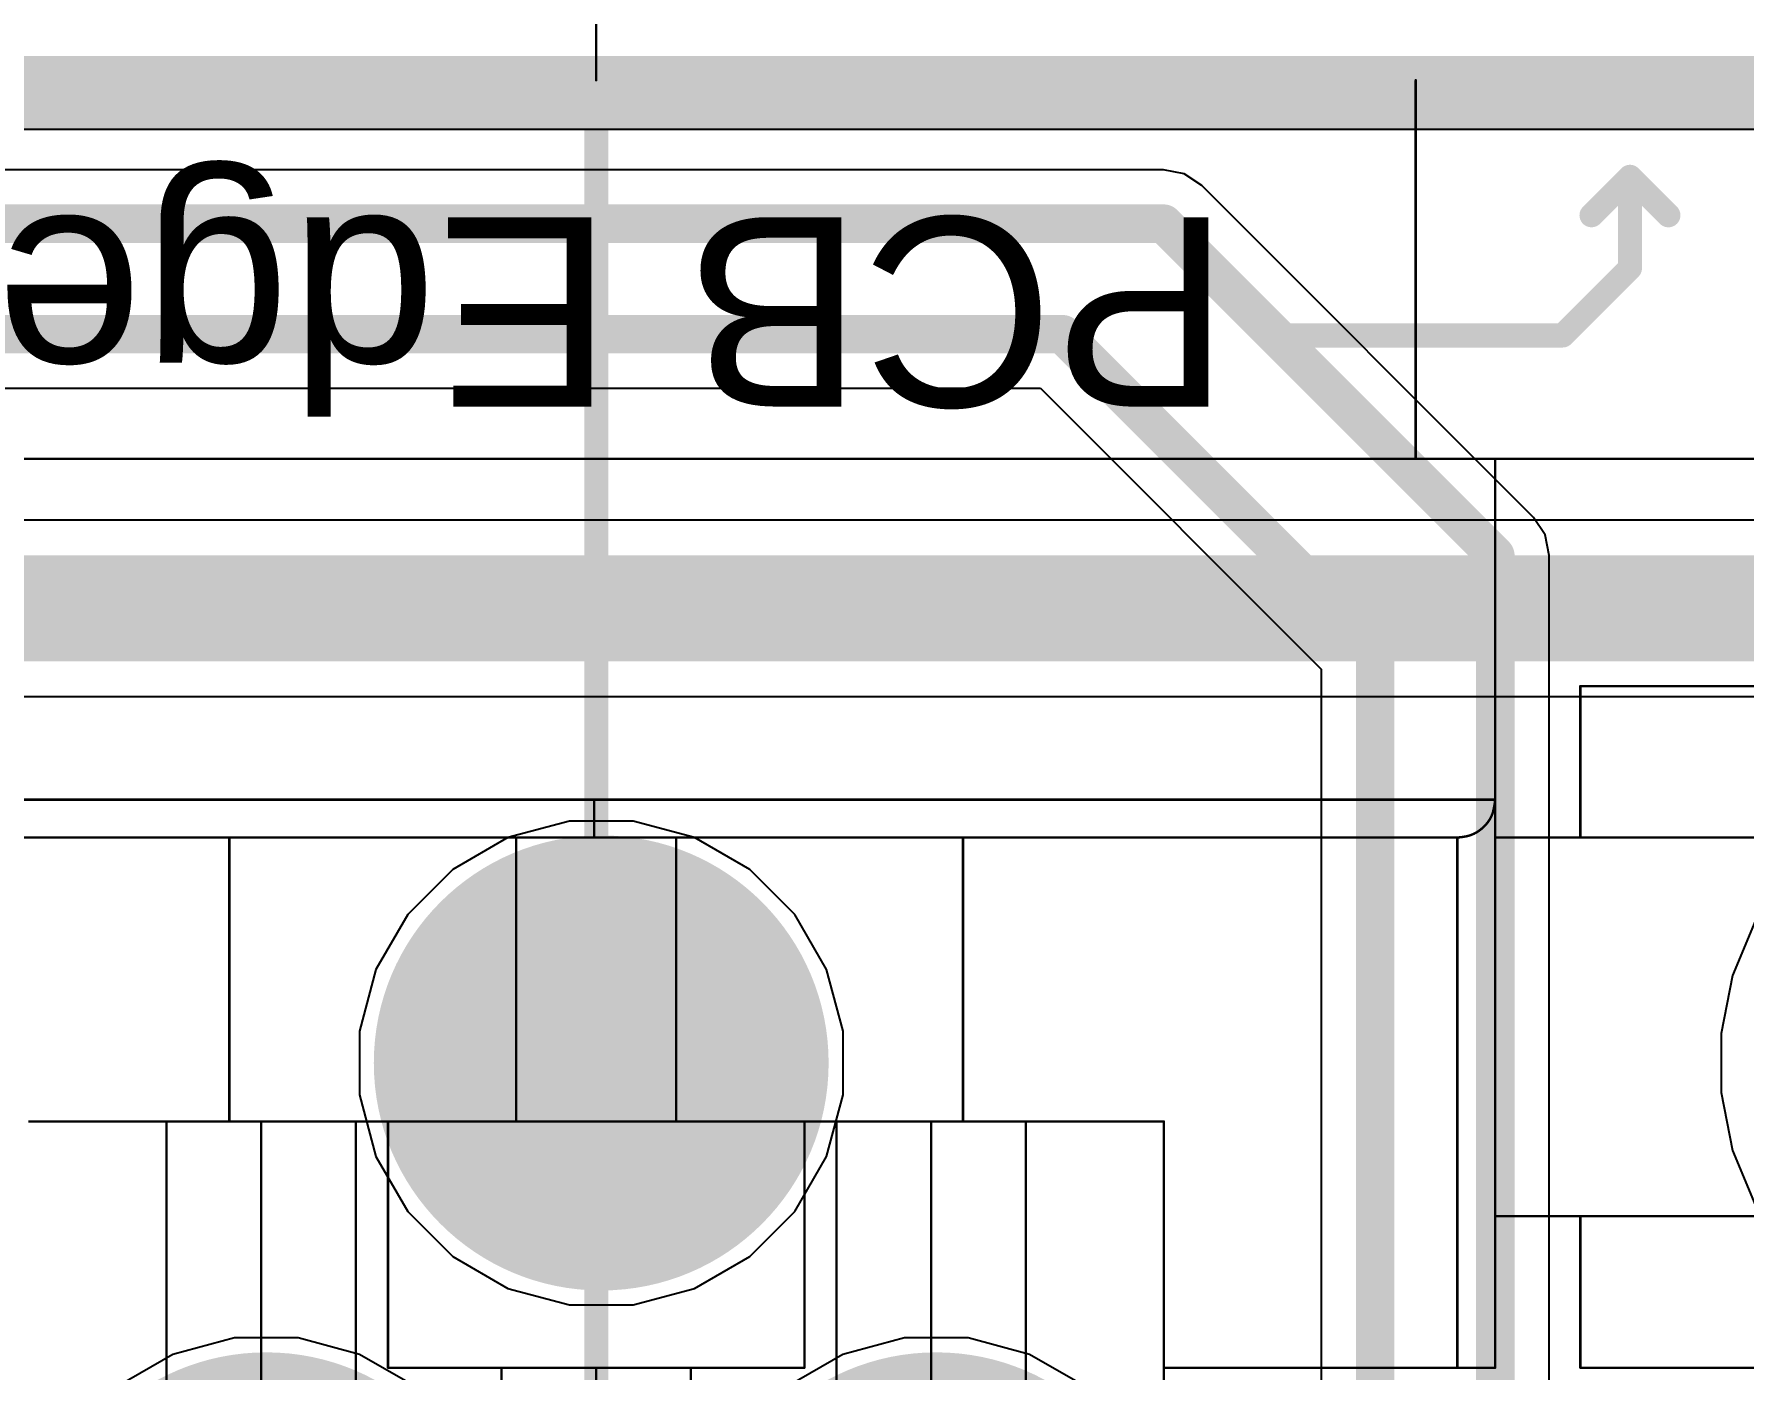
# Model space of a CAD drawing. Header units: inches. Extents: x 90 to 149.8, y 48.7 to 115.2.
# Drawn here: x 115.47 to 124.5, y 92.02 to 99.07 of the extents above; entities that cross this region are included whole.
import ezdxf

# ---------------------------------------------------------------- set-up
doc = ezdxf.new("R2010")
doc.units = ezdxf.units.IN
for name, color, linetype in [('Board_Outline', 56, 'Continuous'), ('Bottom Layer', 5, 'Continuous'), ('Bottom Solder', 6, 'Continuous'), ('Layer 1', 16, 'Continuous'), ('Layer 2', 76, 'Continuous'), ('Mechanical 2', 216, 'Continuous'), ('Multi-Layer', 9, 'Continuous'), ('Pad Holes', 156, 'Continuous'), ('Top Layer', 1, 'Continuous'), ('Top Overlay', 2, 'Continuous'), ('Top Solder', 216, 'Continuous')]:
    doc.layers.add(name, color=color, linetype=linetype)
doc.styles.add('Arial', font='', dxfattribs={"height": 0.2})
doc.styles.get('Arial').set_extended_font_data('Arial')

msp = doc.modelspace()

# ---------------------------------------------------------------- hatches: boundary and pattern name
at = {"layer": 'Bottom Layer'}
h = msp.add_hatch(color=5, dxfattribs=at)
edge = h.paths.add_edge_path()
edge.add_arc((118.4656, 93.6366), 1.1, 0, 360)
at = {"layer": 'Bottom Solder'}
h = msp.add_hatch(color=6, dxfattribs=at)
edge = h.paths.add_edge_path()
edge.add_arc((118.4656, 93.6366), 1.2016, 0, 360)
h = msp.add_hatch(color=6, dxfattribs=at)
edge = h.paths.add_edge_path()
edge.add_arc((116.6956, 90.9066), 1.2016, 0, 360)
h = msp.add_hatch(color=6, dxfattribs=at)
edge = h.paths.add_edge_path()
edge.add_arc((120.2356, 90.9066), 1.2016, 0, 360)
at = {"layer": 'Layer 1'}
h = msp.add_hatch(color=16, dxfattribs=at)
edge = h.paths.add_edge_path()
edge.add_arc((118.4656, 93.6366), 1.1, 0, 360)
at = {"layer": 'Layer 2'}
h = msp.add_hatch(color=76, dxfattribs=at)
edge = h.paths.add_edge_path()
edge.add_arc((118.4656, 93.6366), 1.1, 0, 360)
at = {"layer": 'Multi-Layer'}
h = msp.add_hatch(color=9, dxfattribs=at)
edge = h.paths.add_edge_path()
edge.add_arc((118.4656, 93.6366), 1.1, 0, 360)
at = {"layer": 'Pad Holes'}
h = msp.add_hatch(color=7, dxfattribs=at)
edge = h.paths.add_edge_path()
edge.add_arc((118.4656, 93.6366), 0.65, 0, 360)
at = {"layer": 'Top Layer'}
h = msp.add_hatch(color=1, dxfattribs=at)
edge = h.paths.add_edge_path()
edge.add_arc((118.4656, 93.6366), 1.1, 0, 360)
at = {"layer": 'Top Solder'}
h = msp.add_hatch(color=216, dxfattribs=at)
edge = h.paths.add_edge_path()
edge.add_arc((118.4656, 93.6366), 1.2016, 0, 360)
h = msp.add_hatch(color=216, dxfattribs=at)
edge = h.paths.add_edge_path()
edge.add_arc((116.6956, 90.9066), 1.2016, 0, 360)
h = msp.add_hatch(color=216, dxfattribs=at)
edge = h.paths.add_edge_path()
edge.add_arc((120.2356, 90.9066), 1.2016, 0, 360)

# ---------------------------------------------------------------- linework, layer by layer
at = {"layer": 'Board_Outline'}
for points, const_width in [([(95.939, 98.827), (140.939, 98.827)], 0.254), ([(118.439, 73.827), (118.439, 98.827)], 0.127)]:
    msp.add_lwpolyline(points, dxfattribs=dict(at, const_width=const_width))
at = {"layer": 'Board_Outline', "const_width": 0.0635}
msp.add_lwpolyline([(118.4073, 98.827, 1), (118.4708, 98.827, 1)], format="xyb", close=True, dxfattribs=at)
at = {"layer": 'Bottom Layer'}
for p, q in [((96.198, 98.568), (127.7331, 98.568)), ((124.5629, 94.3863), (124.4436, 94.0983)), ((124.4436, 94.0983), (124.3828, 93.7925)), ((124.3828, 93.7925), (124.3828, 93.4807)), ((124.3828, 93.4807), (124.4436, 93.1749)), ((124.4436, 93.1749), (124.5629, 92.8869)), ((116.5274, 92.1844), (116.2024, 92.0973)), ((116.8638, 92.1844), (116.5274, 92.1844)), ((117.1888, 92.0973), (116.8638, 92.1844)), ((116.2024, 92.0973), (115.911, 91.9291)), ((117.4802, 91.9291), (117.1888, 92.0973))]:
    msp.add_line(p, q, dxfattribs=at)
at = {"layer": 'Layer 1'}
for p, q in [((96.198, 98.568), (128.2806, 98.568)), ((121.4374, 98.3543), (98.298, 98.3543)), ((121.5464, 98.3326), (121.4374, 98.3543)), ((121.4374, 98.3543), (121.4374, 98.3543)), ((121.6388, 98.2708), (121.5464, 98.3326)), ((123.3914, 96.5182), (121.6388, 98.2708)), ((98.5176, 97.2003), (120.786, 97.2003)), ((120.786, 97.2003), (122.2701, 95.7162)), ((123.4532, 96.4258), (123.3914, 96.5182)), ((123.3914, 96.5182), (123.3914, 96.5182)), ((123.4749, 96.3168), (123.4532, 96.4258)), ((123.4749, 86.0904), (123.4749, 96.3168)), ((122.2701, 95.7162), (122.2701, 84.8552)), ((124.5629, 94.3863), (124.4436, 94.0983)), ((124.4436, 94.0983), (124.3828, 93.7925)), ((124.3828, 93.7925), (124.3828, 93.4807)), ((124.3828, 93.4807), (124.4436, 93.1749)), ((124.4436, 93.1749), (124.5629, 92.8869)), ((116.5274, 92.1844), (116.2024, 92.0973)), ((116.8638, 92.1844), (116.5274, 92.1844)), ((117.1888, 92.0973), (116.8638, 92.1844)), ((116.2024, 92.0973), (115.911, 91.9291)), ((117.4802, 91.9291), (117.1888, 92.0973))]:
    msp.add_line(p, q, dxfattribs=at)
at = {"layer": 'Layer 1', "const_width": 0.2032}
for points in [[(98.298, 98.0694), (121.4374, 98.0694)], [(121.4374, 98.0694), (123.19, 96.3168)], [(98.3996, 97.4852), (120.904, 97.4852)], [(120.904, 97.4852), (122.555, 95.8342)], [(123.19, 85.6996), (123.19, 96.3168)], [(122.555, 84.467), (122.555, 95.8342)]]:
    msp.add_lwpolyline(points, dxfattribs=at)
at = {"layer": 'Layer 1', "const_width": 0.1016}
for points in [[(121.3866, 98.0694, 1), (121.4882, 98.0694, 1)], [(121.3866, 98.0694, 1), (121.4882, 98.0694, 1)], [(120.8532, 97.4852, 1), (120.9548, 97.4852, 1)], [(120.8532, 97.4852, 1), (120.9548, 97.4852, 1)], [(123.1392, 96.3168, 1), (123.2408, 96.3168, 1)], [(123.1392, 96.3168, 1), (123.2408, 96.3168, 1)], [(122.5042, 95.8342, 1), (122.6058, 95.8342, 1)], [(122.5042, 95.8342, 1), (122.6058, 95.8342, 1)]]:
    msp.add_lwpolyline(points, format="xyb", close=True, dxfattribs=at)
at = {"layer": 'Layer 2'}
for p, q in [((96.198, 98.568), (140.68, 98.568)), ((126.9746, 96.5036), (103.0094, 96.5036)), ((100.7263, 95.5712), (126.7815, 95.5712)), ((118.2974, 94.9144), (117.9724, 94.8273)), ((118.6338, 94.9144), (118.2974, 94.9144)), ((118.9588, 94.8273), (118.6338, 94.9144)), ((117.9724, 94.8273), (117.681, 94.6591)), ((119.2502, 94.6591), (118.9588, 94.8273)), ((117.681, 94.6591), (117.4431, 94.4212)), ((119.4881, 94.4212), (119.2502, 94.6591)), ((117.4431, 94.4212), (117.2749, 94.1298)), ((119.6563, 94.1298), (119.4881, 94.4212)), ((124.5629, 94.3863), (124.4436, 94.0983)), ((117.2749, 94.1298), (117.1878, 93.8048)), ((119.7434, 93.8048), (119.6563, 94.1298)), ((124.4436, 94.0983), (124.3828, 93.7925)), ((117.1878, 93.8048), (117.1878, 93.4684)), ((119.7434, 93.4684), (119.7434, 93.8048)), ((124.3828, 93.7925), (124.3828, 93.4807)), ((117.1878, 93.4684), (117.2749, 93.1434)), ((119.6563, 93.1434), (119.7434, 93.4684)), ((124.3828, 93.4807), (124.4436, 93.1749)), ((117.2749, 93.1434), (117.4431, 92.852)), ((119.4881, 92.852), (119.6563, 93.1434)), ((124.4436, 93.1749), (124.5629, 92.8869)), ((117.4431, 92.852), (117.681, 92.6141)), ((119.2502, 92.6141), (119.4881, 92.852)), ((117.681, 92.6141), (117.9724, 92.4459)), ((118.9588, 92.4459), (119.2502, 92.6141)), ((117.9724, 92.4459), (118.2974, 92.3588)), ((118.6338, 92.3588), (118.9588, 92.4459)), ((118.2974, 92.3588), (118.6338, 92.3588)), ((116.5274, 92.1844), (116.2024, 92.0973)), ((116.8638, 92.1844), (116.5274, 92.1844)), ((117.1888, 92.0973), (116.8638, 92.1844)), ((120.0674, 92.1844), (119.7424, 92.0973)), ((120.4038, 92.1844), (120.0674, 92.1844)), ((120.7288, 92.0973), (120.4038, 92.1844)), ((116.2024, 92.0973), (115.911, 91.9291)), ((117.4802, 91.9291), (117.1888, 92.0973)), ((119.7424, 92.0973), (119.451, 91.9291)), ((121.0202, 91.9291), (120.7288, 92.0973))]:
    msp.add_line(p, q, dxfattribs=at)
at = {"layer": 'Layer 2', "const_width": 0.5588}
msp.add_lwpolyline([(100.5332, 96.0374), (126.9746, 96.0374)], dxfattribs=at)
at = {"layer": 'Mechanical 2', "const_width": 0.0127}
for points in [[(118.439, 98.827), (118.439, 99.327)], [(122.7691, 96.827), (122.7691, 98.827)], [(109.7787, 96.827), (127.0993, 96.827)], [(123.189, 92.027), (123.189, 96.827)], [(123.639, 95.627), (125.539, 95.627)], [(123.639, 94.827), (123.639, 95.627)], [(113.689, 95.027), (123.189, 95.027)], [(118.4286, 95.027), (118.4289, 94.827)], [(113.889, 94.827), (122.989, 94.827)], [(116.5007, 93.327), (116.5007, 94.827)], [(118.0159, 93.327), (118.0159, 94.827)], [(118.8621, 93.327), (118.8621, 94.827)], [(120.3773, 93.327), (120.3773, 94.827)], [(122.989, 92.027), (122.989, 94.827)], [(123.189, 94.827), (126.5473, 94.827)], [(115.439, 93.327), (121.439, 93.327)], [(116.169, 88.557), (116.169, 93.327)], [(116.669, 88.057), (116.669, 93.327)], [(117.169, 88.557), (117.169, 93.327)], [(117.339, 92.027), (117.339, 93.327)], [(119.539, 92.027), (119.539, 93.327)], [(119.709, 88.557), (119.709, 93.327)], [(120.209, 88.057), (120.209, 93.327)], [(120.709, 88.557), (120.709, 93.327)], [(121.439, 88.827), (121.439, 93.327)], [(123.189, 92.827), (126.5473, 92.827)], [(123.639, 92.027), (123.639, 92.827)], [(117.339, 92.027), (119.539, 92.027)], [(117.939, 86.017), (117.939, 92.027)], [(118.439, 85.517), (118.439, 92.027)], [(118.939, 86.017), (118.939, 92.027)], [(121.439, 92.027), (123.189, 92.027)], [(123.639, 92.027), (127.889, 92.027)]]:
    msp.add_lwpolyline(points, dxfattribs=at)
at = {"layer": 'Mechanical 2', "const_width": 0.00635}
for points in [[(118.4358, 98.827, 1), (118.4422, 98.827, 1)], [(122.766, 98.827, 1), (122.7723, 98.827, 1)], [(122.766, 96.827, 1), (122.7723, 96.827, 1)], [(123.1858, 96.827, 1), (123.1922, 96.827, 1)], [(123.6358, 95.627, 1), (123.6422, 95.627, 1)], [(123.6358, 95.627, 1), (123.6422, 95.627, 1)], [(118.4254, 95.027, 1), (118.4318, 95.027, 1)], [(123.1858, 95.027, 1), (123.1922, 95.027, 1)], [(123.1858, 95.027, 1), (123.1922, 95.027, 1)], [(123.1743, 94.9625, 1), (123.1807, 94.9625, 1)], [(123.1743, 94.9625, 1), (123.1807, 94.9625, 1)], [(123.0732, 94.8468, 1), (123.0796, 94.8468, 1)], [(123.0732, 94.8468, 1), (123.0796, 94.8468, 1)], [(123.1239, 94.8823, 1), (123.1303, 94.8823, 1)], [(123.1239, 94.8823, 1), (123.1303, 94.8823, 1)], [(123.1453, 94.9059, 1), (123.1517, 94.9059, 1)], [(123.1453, 94.9059, 1), (123.1517, 94.9059, 1)], [(123.1626, 94.9328, 1), (123.1689, 94.9328, 1)], [(123.1626, 94.9328, 1), (123.1689, 94.9328, 1)], [(116.4976, 94.827, 1), (116.5039, 94.827, 1)], [(118.0128, 94.827, 1), (118.0191, 94.827, 1)], [(118.4257, 94.827, 1), (118.4321, 94.827, 1)], [(118.8589, 94.827, 1), (118.8652, 94.827, 1)], [(120.3741, 94.827, 1), (120.3804, 94.827, 1)], [(122.9858, 94.827, 1), (122.9922, 94.827, 1)], [(122.9858, 94.827, 1), (122.9922, 94.827, 1)], [(122.9858, 94.827, 1), (122.9922, 94.827, 1)], [(123.0158, 94.8305, 1), (123.0221, 94.8305, 1)], [(123.0158, 94.8305, 1), (123.0221, 94.8305, 1)], [(123.1858, 94.827, 1), (123.1922, 94.827, 1)], [(123.6358, 94.827, 1), (123.6422, 94.827, 1)], [(116.1658, 93.327, 1), (116.1722, 93.327, 1)], [(116.4976, 93.327, 1), (116.5039, 93.327, 1)], [(116.6658, 93.327, 1), (116.6722, 93.327, 1)], [(117.1658, 93.327, 1), (117.1722, 93.327, 1)], [(117.3358, 93.327, 1), (117.3422, 93.327, 1)], [(118.0128, 93.327, 1), (118.0191, 93.327, 1)], [(118.8589, 93.327, 1), (118.8652, 93.327, 1)], [(119.5358, 93.327, 1), (119.5422, 93.327, 1)], [(119.7058, 93.327, 1), (119.7122, 93.327, 1)], [(120.2058, 93.327, 1), (120.2122, 93.327, 1)], [(120.3741, 93.327, 1), (120.3804, 93.327, 1)], [(120.7058, 93.327, 1), (120.7122, 93.327, 1)], [(121.4358, 93.327, 1), (121.4422, 93.327, 1)], [(121.4358, 93.327, 1), (121.4422, 93.327, 1)], [(123.1858, 92.827, 1), (123.1922, 92.827, 1)], [(123.6358, 92.827, 1), (123.6422, 92.827, 1)], [(117.3358, 92.027, 1), (117.3422, 92.027, 1)], [(117.3358, 92.027, 1), (117.3422, 92.027, 1)], [(117.9358, 92.027, 1), (117.9422, 92.027, 1)], [(118.4358, 92.027, 1), (118.4422, 92.027, 1)], [(118.9358, 92.027, 1), (118.9422, 92.027, 1)], [(119.5358, 92.027, 1), (119.5422, 92.027, 1)], [(119.5358, 92.027, 1), (119.5422, 92.027, 1)], [(121.4358, 92.027, 1), (121.4422, 92.027, 1)], [(122.9858, 92.027, 1), (122.9922, 92.027, 1)], [(123.1858, 92.027, 1), (123.1922, 92.027, 1)], [(123.1858, 92.027, 1), (123.1922, 92.027, 1)], [(123.6358, 92.027, 1), (123.6422, 92.027, 1)], [(123.6358, 92.027, 1), (123.6422, 92.027, 1)]]:
    msp.add_lwpolyline(points, format="xyb", close=True, dxfattribs=at)
at = {"layer": 'Mechanical 2', "const_width": 0.0127}
for points in [[(123.189, 95.027, -0.039121), (123.1775, 94.9625)], [(123.1775, 94.9625, -0.049904), (123.1658, 94.9328)], [(123.0764, 94.8468, -0.079197), (123.0189, 94.8305)], [(123.1271, 94.8823, -0.077314), (123.0764, 94.8468)], [(123.1485, 94.9059, -0.038556), (123.1271, 94.8823)], [(123.1658, 94.9328, -0.04519), (123.1485, 94.9059)], [(123.0189, 94.8305, -0.009931), (122.989, 94.827)]]:
    msp.add_lwpolyline(points, format="xyb", dxfattribs=at)
at = {"layer": 'Top Layer'}
for p, q in [((96.198, 98.568), (128.2806, 98.568)), ((124.5629, 94.3863), (124.4436, 94.0983)), ((124.4436, 94.0983), (124.3828, 93.7925)), ((124.3828, 93.7925), (124.3828, 93.4807)), ((124.3828, 93.4807), (124.4436, 93.1749)), ((124.4436, 93.1749), (124.5629, 92.8869)), ((116.5274, 92.1844), (116.2024, 92.0973)), ((116.8638, 92.1844), (116.5274, 92.1844)), ((117.1888, 92.0973), (116.8638, 92.1844)), ((116.2024, 92.0973), (115.911, 91.9291)), ((117.4802, 91.9291), (117.1888, 92.0973))]:
    msp.add_line(p, q, dxfattribs=at)
at = {"layer": 'Top Overlay', "const_width": 0.127}
for points in [[(108.6612, 98.6366), (128.27, 98.6366)], [(123.698, 98.1136), (123.9012, 98.3168)], [(123.9012, 98.3168), (124.1044, 98.1136)], [(123.9012, 97.8342), (123.9012, 98.3168)], [(123.5456, 97.4786), (123.9012, 97.8342)], [(122.0978, 97.4786), (123.5456, 97.4786)]]:
    msp.add_lwpolyline(points, dxfattribs=at)
at = {"layer": 'Top Overlay', "const_width": 0.0635}
for points in [[(123.8695, 98.3168, 1), (123.933, 98.3168, 1)], [(123.8695, 98.3168, 1), (123.933, 98.3168, 1)], [(123.8695, 98.3168, 1), (123.933, 98.3168, 1)], [(123.6663, 98.1136, 1), (123.7297, 98.1136, 1)], [(124.0726, 98.1136, 1), (124.1362, 98.1136, 1)], [(123.8695, 97.8342, 1), (123.933, 97.8342, 1)], [(123.8695, 97.8342, 1), (123.933, 97.8342, 1)], [(122.0661, 97.4786, 1), (122.1295, 97.4786, 1)], [(123.5139, 97.4786, 1), (123.5773, 97.4786, 1)], [(123.5139, 97.4786, 1), (123.5773, 97.4786, 1)]]:
    msp.add_lwpolyline(points, format="xyb", close=True, dxfattribs=at)

# ---------------------------------------------------------------- texts
at = {"layer": 'Top Overlay', "style": 'Arial'}
msp.add_text('PCB Edge', height=1, rotation=180, dxfattribs=at).set_placement((121.7884, 98.1034))

doc.saveas('drawing.dxf')
